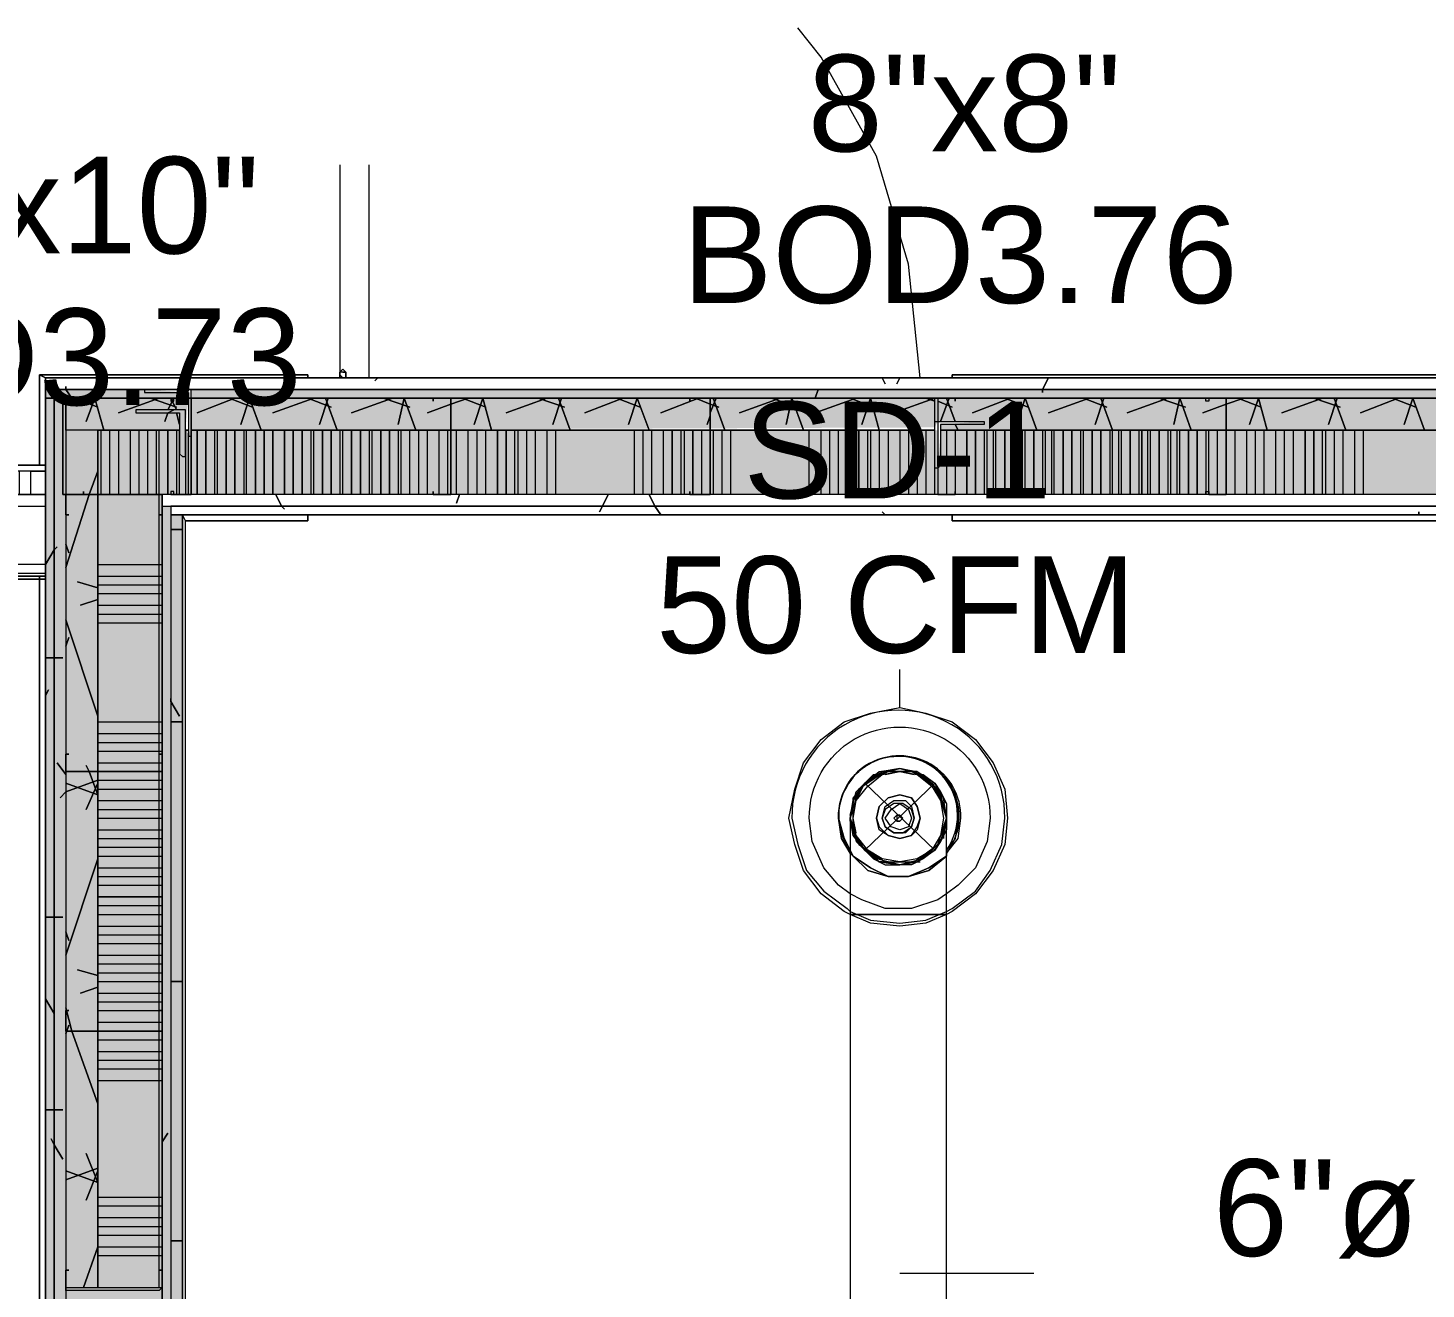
# Model space of a CAD drawing. Header units: metres. Extents: x -2 to 237, y -8 to 52.
# Drawn here: x 54.36 to 56.557, y 43.067 to 45.049 of the extents above; entities that cross this region are included whole.
import ezdxf

# ---------------------------------------------------------------- set-up
doc = ezdxf.new("R2010")
doc.units = ezdxf.units.M
doc.layers.add('HVAC - Ductos', color=5, linetype='Continuous', lineweight=0)
doc.layers.add('PDF_Text', color=7, linetype='Continuous', lineweight=0)
doc.layers.add('PDF_Geometry', color=7, linetype='Continuous', lineweight=0, true_color=0xaaaaaa)
doc.layers.add('PDF_Solid Fills', color=7, linetype='Continuous', lineweight=0, true_color=0xffffff)
doc.styles.add('PDF Helvetica', font='')
doc.styles.get('PDF Helvetica').set_extended_font_data('Helvetica')

msp = doc.modelspace()

# ---------------------------------------------------------------- hatches: boundary and pattern name
at = {"layer": 'PDF_Solid Fills', "lineweight": 0, "transparency": 33554559}
h = msp.add_hatch(color=256, dxfattribs=at)
h.paths.add_polyline_path([(54.3879, 42.616), (54.4016, 42.616), (54.4016, 44.4807), (54.3879, 44.4807)])
h.paths.add_polyline_path([(54.4016, 42.2861), (54.3879, 42.2861), (54.3879, 40.3481), (54.4016, 40.3481)])
h = msp.add_hatch(color=256, dxfattribs=at)
h.paths.add_polyline_path([(54.3879, 42.616), (54.4016, 42.616), (54.4016, 44.4807), (54.3879, 44.4807)])
h.paths.add_polyline_path([(54.4016, 42.2861), (54.3879, 42.2861), (54.3879, 40.3481), (54.4016, 40.3481)])
h = msp.add_hatch(color=256, dxfattribs=at)
h.paths.add_polyline_path([(54.6124, 44.4761), (54.5482, 44.4807), (54.4016, 44.4807), (54.4016, 44.467), (54.6124, 44.467)])
h.paths.add_polyline_path([(54.617, 44.4807), (54.617, 44.467), (57.4759, 44.467), (57.4759, 44.4807)])
h = msp.add_hatch(color=256, dxfattribs=at)
h.paths.add_polyline_path([(54.6124, 44.4761), (54.5482, 44.4807), (54.4016, 44.4807), (54.4016, 44.467), (54.6124, 44.467)])
h.paths.add_polyline_path([(54.617, 44.4807), (54.617, 44.467), (57.4759, 44.467), (57.4759, 44.4807)])
h = msp.add_hatch(color=256, dxfattribs=at)
h.paths.add_polyline_path([(54.4016, 42.616), (54.42, 42.616), (54.42, 44.467), (54.4016, 44.467)])
h.paths.add_polyline_path([(54.42, 42.2861), (54.4016, 42.2861), (54.4016, 40.3618), (54.4017, 40.3618), (54.4154, 40.3664), (54.42, 42.2806)])
h = msp.add_hatch(color=256, dxfattribs=at)
h.paths.add_polyline_path([(54.4016, 42.616), (54.42, 42.616), (54.42, 44.467), (54.4016, 44.467)])
h.paths.add_polyline_path([(54.42, 42.2861), (54.4016, 42.2861), (54.4016, 40.3618), (54.42, 40.3618)])
h = msp.add_hatch(color=256, dxfattribs=at)
h.paths.add_polyline_path([(54.6078, 44.4166), (54.6124, 44.467), (54.42, 44.467), (54.42, 44.4166), (54.5986, 44.4166), (54.5986, 44.4441), (54.5345, 44.4486), (54.6078, 44.4486)])
h.paths.add_polyline_path([(57.4621, 44.4166), (57.4621, 44.467), (54.617, 44.467), (54.617, 44.4166), (55.7853, 44.4212), (55.7899, 44.4303), (55.8586, 44.4303), (55.7945, 44.4257), (55.7945, 44.4166)])
h = msp.add_hatch(color=256, dxfattribs=at)
h.paths.add_polyline_path([(54.6078, 44.4166), (54.6124, 44.467), (54.42, 44.467), (54.42, 44.4166), (54.5986, 44.4166), (54.5986, 44.4441), (54.5345, 44.4486), (54.6078, 44.4486)])
h.paths.add_polyline_path([(57.4621, 44.4166), (57.4621, 44.467), (54.617, 44.467), (54.617, 44.4166), (55.7853, 44.4212), (55.7899, 44.4303), (55.8586, 44.4303), (55.7945, 44.4257), (55.7945, 44.4166)])
for points in [[(54.5986, 44.4441), (54.5986, 44.3799), (54.6078, 44.3799), (54.6078, 44.4486), (54.5345, 44.4486)], [(54.6078, 44.4166), (54.6078, 44.3799), (54.5986, 44.3799), (54.5986, 44.4166), (54.4703, 44.4166), (54.4703, 44.3158), (57.4117, 44.3158), (57.4117, 44.4166), (55.7945, 44.4166), (55.7899, 44.3616), (55.7899, 44.4166), (54.617, 44.4166), (54.6124, 44.412), (54.6124, 44.4166)], [(54.6078, 44.4166), (54.6078, 44.3799), (54.5986, 44.3799), (54.5986, 44.4166), (54.4703, 44.4166), (54.4703, 44.3158), (57.4117, 44.3158), (57.4117, 44.4166), (55.7945, 44.4166), (55.7899, 44.3616), (55.7899, 44.4166), (54.617, 44.4166), (54.6124, 44.412), (54.6124, 44.4166)]]:
    msp.add_hatch(color=256, dxfattribs=at).paths.add_polyline_path(points)
h = msp.add_hatch(color=256, dxfattribs=at)
h.paths.add_polyline_path([(54.4703, 42.616), (54.4703, 44.4166), (54.42, 44.4166), (54.42, 42.616)])
h.paths.add_polyline_path([(54.4703, 40.4122), (54.4703, 42.2861), (54.42, 42.2861), (54.42, 40.4122)])
h = msp.add_hatch(color=256, dxfattribs=at)
h.paths.add_polyline_path([(54.4703, 42.616), (54.4703, 44.4166), (54.42, 44.4166), (54.42, 42.616)])
h.paths.add_polyline_path([(54.4703, 40.4122), (54.4703, 42.2861), (54.42, 42.2861), (54.42, 40.4122)])
h = msp.add_hatch(color=256, dxfattribs=at)
h.paths.add_polyline_path([(54.4703, 42.616), (54.5711, 42.616), (54.5711, 44.3158), (54.4703, 44.3158)])
h.paths.add_polyline_path([(54.5711, 42.2861), (54.4703, 42.2861), (54.4703, 40.5176), (54.5711, 40.5176)])
h = msp.add_hatch(color=256, dxfattribs=at)
h.paths.add_polyline_path([(54.4703, 42.616), (54.5711, 42.616), (54.5711, 44.3158), (54.4703, 44.3158)])
h.paths.add_polyline_path([(54.5711, 42.2861), (54.4703, 42.2861), (54.4703, 40.5176), (54.5711, 40.5176)])
h = msp.add_hatch(color=256, dxfattribs=at)
h.paths.add_polyline_path([(54.5849, 42.616), (54.5849, 44.2974), (54.5712, 44.2974), (54.5712, 42.616)])
h.paths.add_polyline_path([(54.5849, 40.5451), (54.5712, 40.5451), (54.5712, 40.5314), (54.5849, 40.5314)])
h.paths.add_polyline_path([(54.5849, 42.2861), (54.5712, 42.2861), (54.5712, 40.5497), (54.5849, 40.5497)])
h = msp.add_hatch(color=256, dxfattribs=at)
h.paths.add_polyline_path([(54.5849, 42.616), (54.5849, 44.2974), (54.5712, 44.2974), (54.5712, 42.616)])
h.paths.add_polyline_path([(54.5849, 42.2861), (54.5712, 42.2861), (54.5712, 40.5314), (54.5849, 40.5314)])
h = msp.add_hatch(color=256, dxfattribs=at)
h.paths.add_polyline_path([(54.5849, 42.616), (54.6032, 42.616), (54.6032, 44.2837), (54.5849, 44.2837)])
h.paths.add_polyline_path([(54.6032, 42.2861), (54.5849, 42.2861), (54.5849, 40.5497), (54.6032, 40.5497)])
h = msp.add_hatch(color=256, dxfattribs=at)
h.paths.add_polyline_path([(54.5849, 42.616), (54.6032, 42.616), (54.6032, 44.2837), (54.5849, 44.2837)])
h.paths.add_polyline_path([(54.6032, 42.2861), (54.5849, 42.2861), (54.5849, 40.5451), (54.6032, 40.5451)])

# ---------------------------------------------------------------- linework, layer by layer
at = {"layer": 'HVAC - Ductos', "lineweight": 0}
for points in [[(55.7303, 43.9813), (55.7303, 44.0409)], [(55.8036, 42.8634), (55.8036, 43.656), (55.7945, 43.656), (55.7853, 43.656), (55.7669, 43.656), (55.7486, 43.656), (55.7303, 43.656), (55.712, 43.656), (55.6936, 43.656), (55.6753, 43.656), (55.6616, 43.656), (55.657, 43.656), (55.6524, 43.656), (55.6432, 43.6606), (55.6066, 43.6881), (55.5791, 43.7248), (55.5653, 43.766), (55.5562, 43.8072), (55.5653, 43.853), (55.5791, 43.8943), (55.6066, 43.9309), (55.6432, 43.9584), (55.6844, 43.9721), (55.7303, 43.9813), (55.7715, 43.9721), (55.8128, 43.9584), (55.8494, 43.9309), (55.8769, 43.8943), (55.8953, 43.853), (55.8998, 43.8072), (55.8953, 43.766), (55.8769, 43.7248), (55.8494, 43.6881), (55.8128, 43.6606), (55.8036, 43.656), (55.8036, 43.7018), (55.8036, 43.7385), (55.8036, 43.7706), (55.8036, 43.798), (55.8036, 43.8072)], [(55.6524, 43.8072), (55.657, 43.8347), (55.6616, 43.8393), (55.6753, 43.8622), (55.657, 43.8393), (55.6524, 43.8072), (55.657, 43.7797), (55.6753, 43.7568), (55.657, 43.7797), (55.6524, 43.8072), (55.657, 43.8301), (55.6616, 43.8484), (55.6753, 43.8622), (55.6936, 43.876), (55.712, 43.8805), (55.7303, 43.8851), (55.7486, 43.8805), (55.7669, 43.876), (55.7853, 43.8622), (55.7945, 43.8484), (55.8036, 43.8301), (55.8036, 43.8072), (55.8036, 43.8026), (55.8036, 43.7889), (55.7945, 43.7706), (55.7853, 43.7568), (55.7669, 43.7431), (55.7486, 43.7339), (55.7303, 43.7339), (55.7532, 43.7385), (55.7578, 43.7385), (55.7624, 43.7385)], [(55.6524, 43.8118), (55.657, 43.8301), (55.657, 43.8347), (55.657, 43.8393), (55.6616, 43.8393), (55.6616, 43.8484), (55.6753, 43.8622), (55.689, 43.876), (55.6982, 43.876), (55.6982, 43.8805), (55.7028, 43.8805), (55.7074, 43.8805), (55.7303, 43.8851), (55.7486, 43.8805), (55.7578, 43.8805)], [(55.6616, 43.8393), (55.6753, 43.8622), (55.6982, 43.876)], [(55.7532, 43.8805), (55.7303, 43.8851), (55.7028, 43.8805), (55.6982, 43.876), (55.6753, 43.8622), (55.6982, 43.8805), (55.7303, 43.8851), (55.7578, 43.8805), (55.7853, 43.8622), (55.7991, 43.8393), (55.7991, 43.8347), (55.8036, 43.8072), (55.7991, 43.7843), (55.7991, 43.7797), (55.7991, 43.7752)], [(55.6982, 43.876), (55.6982, 43.8805), (55.7028, 43.8805)], [(55.7074, 43.876), (55.7303, 43.8805), (55.7532, 43.876)], [(55.7074, 43.8805), (55.7074, 43.8805)], [(55.7624, 43.876), (55.7578, 43.8805), (55.7532, 43.8805), (55.7578, 43.8805), (55.7624, 43.876), (55.7669, 43.876), (55.7853, 43.8622), (55.7945, 43.8484), (55.7991, 43.8393), (55.7991, 43.8347), (55.8036, 43.8301), (55.8036, 43.8072), (55.8036, 43.8026)], [(55.7578, 43.8805), (55.7624, 43.876), (55.7807, 43.8622), (55.7945, 43.8393)], [(55.7624, 43.876), (55.7807, 43.8622)], [(55.7991, 43.8347), (55.8036, 43.8072), (55.7991, 43.8393), (55.7853, 43.8622)], [(55.657, 43.8347), (55.657, 43.8393), (55.6616, 43.8393)], [(55.6616, 43.7843), (55.657, 43.8072), (55.6616, 43.8347)], [(55.7991, 43.8393), (55.7991, 43.8347)], [(55.6524, 43.8118), (55.6524, 43.8072), (55.6524, 43.8026), (55.657, 43.7889), (55.6616, 43.7706), (55.6753, 43.7568), (55.689, 43.7431), (55.7074, 43.7339), (55.7303, 43.7339), (55.7028, 43.7385), (55.6982, 43.7385), (55.6753, 43.7568), (55.6982, 43.7385)], [(55.6524, 43.8072), (55.6524, 43.8072)], [(55.6524, 43.8072), (55.6524, 43.8072)], [(55.6524, 43.8026), (55.6524, 43.8072), (55.6524, 43.8026), (55.6524, 43.7843), (55.6524, 43.7568), (55.6524, 43.7156), (55.6524, 43.6743), (55.6524, 43.656), (55.6524, 42.8634)], [(55.8036, 43.8072), (55.7991, 43.7797), (55.8036, 43.8072)], [(55.6616, 43.7752), (55.657, 43.7797), (55.657, 43.7843)], [(55.6982, 43.7431), (55.6753, 43.7568), (55.6616, 43.7797)], [(55.7945, 43.7797), (55.7807, 43.7568), (55.7624, 43.7431)], [(55.6982, 43.7385), (55.6982, 43.7385)], [(55.8036, 43.6881), (55.7899, 43.6789), (55.7486, 43.6651), (55.7074, 43.6651), (55.6707, 43.6789), (55.6524, 43.6881)], [(55.6524, 43.6606), (55.6844, 43.6469), (55.7303, 43.6423), (55.7715, 43.6469), (55.8036, 43.6606)], [(55.8036, 43.656), (55.7715, 43.6423), (55.7303, 43.6377), (55.6844, 43.6423), (55.6524, 43.656)], [(55.6524, 43.656), (55.657, 43.656), (55.6616, 43.656), (55.6753, 43.656), (55.6936, 43.656), (55.712, 43.656), (55.7303, 43.656), (55.7486, 43.656), (55.7669, 43.656), (55.7853, 43.656), (55.7945, 43.656), (55.8036, 43.656)], [(55.7303, 43.0925), (55.9411, 43.0925)]]:
    msp.add_lwpolyline(points, dxfattribs=at)
for points in [[(55.8036, 43.6606), (55.8128, 43.6651), (55.8494, 43.6927), (55.8723, 43.7248), (55.8907, 43.766), (55.8953, 43.8072, 1.013813), (55.5608, 43.8072), (55.5699, 43.766), (55.5837, 43.7248), (55.6112, 43.6927), (55.6478, 43.6651), (55.6524, 43.6606)], [(55.6524, 43.6881), (55.6341, 43.7018), (55.6112, 43.7293), (55.5928, 43.7706), (55.5882, 43.8072, -1.008101), (55.8723, 43.8072), (55.8677, 43.7706), (55.8494, 43.7293), (55.8219, 43.7018), (55.8036, 43.6881)]]:
    msp.add_lwpolyline(points, format="xyb", dxfattribs=at)
msp.add_lwpolyline([(55.8036, 43.7522), (55.8219, 43.7752), (55.8265, 43.8072, 1.017921), (55.6341, 43.8072), (55.6432, 43.7752), (55.6524, 43.7568, -1.403676), (55.8219, 43.8072), (55.8173, 43.7752), (55.8036, 43.7568, 1.403676), (55.6341, 43.8072, -1.419578)], format="xyb", close=True, dxfattribs=at)
for points in [[(55.7945, 43.7797), (55.7807, 43.7568), (55.7578, 43.7431), (55.7303, 43.7385), (55.7028, 43.7431), (55.6799, 43.7568), (55.6616, 43.7797), (55.657, 43.8072), (55.6616, 43.8347), (55.6799, 43.8576), (55.7028, 43.876), (55.7303, 43.8805), (55.7578, 43.876), (55.7807, 43.8576), (55.7945, 43.8347), (55.7991, 43.8072)], [(55.7991, 43.7889), (55.7945, 43.7706), (55.7807, 43.7568), (55.7669, 43.7431), (55.7486, 43.7385), (55.7303, 43.7339), (55.712, 43.7385), (55.6936, 43.7431), (55.6753, 43.7568), (55.6662, 43.7706), (55.657, 43.7889), (55.657, 43.8072), (55.657, 43.8256), (55.6662, 43.8438), (55.6753, 43.8622), (55.6936, 43.8714), (55.712, 43.8805), (55.7303, 43.8805), (55.7486, 43.8805), (55.7669, 43.8714), (55.7807, 43.8622), (55.7945, 43.8438), (55.7991, 43.8256), (55.8036, 43.8072)], [(55.6982, 43.8256), (55.6936, 43.8072), (55.6982, 43.8256), (55.712, 43.8393), (55.7303, 43.8438), (55.7486, 43.8393), (55.7578, 43.8256), (55.7624, 43.8072), (55.7578, 43.8256), (55.7486, 43.8393), (55.7303, 43.8438), (55.712, 43.8393)], [(55.7074, 43.821), (55.7028, 43.8072), (55.7074, 43.8256), (55.7211, 43.8347), (55.7394, 43.8347), (55.7486, 43.8256), (55.7532, 43.8072), (55.7486, 43.821), (55.7349, 43.8301), (55.7211, 43.8301)], [(55.744, 43.7934), (55.7303, 43.7889), (55.7166, 43.7934), (55.7074, 43.8072), (55.7166, 43.821), (55.7303, 43.8301), (55.744, 43.821), (55.7486, 43.8072)], [(55.6341, 43.8072), (55.6386, 43.7752), (55.6524, 43.7522), (55.6386, 43.7752)], [(55.7578, 43.7934), (55.7624, 43.8072), (55.7578, 43.7889), (55.7486, 43.7797), (55.7303, 43.7752), (55.712, 43.7797), (55.6982, 43.7889), (55.6936, 43.8072), (55.6982, 43.7934), (55.712, 43.7797), (55.7303, 43.7752), (55.7486, 43.7797)], [(55.7486, 43.7934), (55.7532, 43.8072), (55.7486, 43.7934), (55.7394, 43.7843), (55.7211, 43.7843), (55.7074, 43.7934), (55.7028, 43.8072), (55.7074, 43.7934), (55.7211, 43.7843), (55.7349, 43.7843)], [(55.7303, 43.8026), (55.7349, 43.8072), (55.7303, 43.8026), (55.7257, 43.8026), (55.7211, 43.8072), (55.7257, 43.8118), (55.7303, 43.8118), (55.7349, 43.8072), (55.7303, 43.8118), (55.7257, 43.8118), (55.7257, 43.8072), (55.7257, 43.8026)], [(55.7303, 43.7339), (55.7578, 43.7385), (55.7853, 43.7568), (55.7991, 43.7797), (55.7853, 43.7568), (55.7578, 43.7385), (55.7303, 43.7339), (55.6982, 43.7385)], [(55.657, 43.7476), (55.6844, 43.7293), (55.712, 43.7156), (55.744, 43.7156), (55.7761, 43.7293), (55.8036, 43.7476), (55.7761, 43.7248), (55.744, 43.7156), (55.712, 43.7156), (55.6799, 43.7248), (55.657, 43.7476), (55.6524, 43.7522), (55.657, 43.7476), (55.6524, 43.7568)], [(55.8036, 43.7568), (55.8036, 43.7476), (55.7761, 43.7293), (55.744, 43.7156), (55.712, 43.7156), (55.6844, 43.7293), (55.657, 43.7476), (55.6799, 43.7248), (55.712, 43.7156), (55.744, 43.7156), (55.7761, 43.7248), (55.8036, 43.7476), (55.8036, 43.7522), (55.8036, 43.7476)]]:
    msp.add_lwpolyline(points, close=True, dxfattribs=at)
at = {"layer": 'PDF_Geometry', "lineweight": 0}
for points in [[(54.8597, 44.499), (54.8597, 44.5036), (54.8597, 44.5082), (54.8552, 44.5128), (54.8506, 44.5082), (54.8506, 44.5036), (54.8506, 44.499), (54.8506, 44.5036), (54.8506, 44.5082), (54.8552, 44.5128), (54.8597, 44.5082), (54.8597, 44.5036), (54.8597, 44.499), (54.8597, 44.5036), (54.8597, 44.5082), (54.8552, 44.5128), (54.8506, 44.5082), (54.8506, 44.5036), (54.8506, 44.499), (54.8506, 44.5036), (54.8506, 44.5082), (54.8552, 44.5128), (54.8597, 44.5082), (54.8597, 44.5036), (54.8597, 44.499), (54.8597, 44.5036), (54.8597, 44.5082), (54.8552, 44.5128), (54.8506, 44.5082), (54.8506, 44.5036), (54.8506, 44.499), (54.8506, 44.5036), (54.8506, 44.5082), (54.8552, 44.5128), (54.8597, 44.5082), (54.8597, 44.5036), (54.8597, 44.499), (54.8597, 44.5036), (54.8597, 44.5082), (54.8552, 44.5128), (54.8506, 44.5082), (54.8506, 44.5036), (54.8506, 44.499), (54.8506, 44.5036), (54.8506, 44.5082), (54.8552, 44.5128), (54.8597, 44.5082), (54.8597, 44.5036), (54.8597, 44.499), (55.7624, 44.499), (55.744, 44.6777), (55.6936, 44.8472), (55.6066, 45.003), (55.5699, 45.0488)], [(54.8506, 44.8335), (54.8506, 44.499), (54.8964, 44.499), (54.8964, 44.8335)], [(54.8552, 44.499), (54.8597, 44.499), (54.8597, 44.5036), (54.8597, 44.5082), (54.8552, 44.5128), (54.8506, 44.5082), (54.8506, 44.5036), (54.8506, 44.499)], [(54.8552, 44.499), (54.8597, 44.499), (54.8597, 44.5036), (54.8597, 44.5082), (54.8552, 44.5128), (54.8506, 44.5082), (54.8506, 44.5036), (54.8506, 44.499)], [(54.8552, 44.499), (54.8597, 44.499), (54.8597, 44.5036), (54.8597, 44.5082), (54.8552, 44.5128), (54.8506, 44.5082), (54.8506, 44.5036), (54.8506, 44.499)], [(54.8552, 44.499), (54.8597, 44.499), (54.8597, 44.5036), (54.8597, 44.5082), (54.8552, 44.5128), (54.8506, 44.5082), (54.8506, 44.5036), (54.8506, 44.499)], [(54.8552, 44.499), (54.8597, 44.499), (54.8597, 44.5036), (54.8597, 44.5082), (54.8552, 44.5128), (54.8506, 44.5082), (54.8506, 44.5036), (54.8506, 44.499)], [(54.8552, 44.499), (54.8597, 44.499), (54.8597, 44.5036), (54.8597, 44.5082), (54.8552, 44.5128), (54.8506, 44.5082), (54.8506, 44.5036), (54.8506, 44.499)], [(57.4942, 44.3158), (57.5125, 44.3158), (57.5125, 44.3524), (57.4942, 44.3524), (58.6075, 44.3524), (58.6259, 44.3524), (58.6259, 44.3158), (58.6075, 44.3158), (58.6075, 44.3524), (58.6075, 44.3616), (57.4942, 44.3616), (57.4942, 44.499), (54.3879, 44.499), (54.8003, 44.499), (54.8003, 44.5036), (54.3787, 44.5036), (54.3787, 44.3616), (54.3787, 44.5036), (54.3879, 44.499), (54.3879, 44.4807)], [(55.8128, 44.499), (57.4942, 44.499), (57.4988, 44.5036), (55.8128, 44.5036), (55.8128, 44.499), (54.8003, 44.499), (54.3879, 44.499), (54.3787, 44.5036), (54.8003, 44.5036), (54.8003, 44.499)], [(54.3879, 44.499), (54.3879, 44.499)], [(54.3879, 44.2837), (54.3879, 44.4807), (54.3879, 44.499), (54.3879, 44.4807), (54.3879, 44.2837), (54.3879, 42.616)], [(54.3879, 44.499), (54.3879, 42.616), (54.3879, 44.499)], [(57.4942, 44.499), (54.3879, 44.499), (57.4942, 44.499)], [(54.8506, 44.5036), (54.8506, 44.5036)], [(54.8506, 44.5036), (54.8506, 44.5036)], [(54.8506, 44.5036), (54.8506, 44.5036)], [(54.8506, 44.5036), (54.8506, 44.5036)], [(54.8506, 44.5036), (54.8506, 44.5036)], [(54.8506, 44.5036), (54.8506, 44.5036)], [(54.8506, 44.5036), (54.8506, 44.5036)], [(54.8506, 44.5036), (54.8506, 44.5036)], [(54.8506, 44.5036), (54.8506, 44.5036)], [(54.8506, 44.5036), (54.8506, 44.5036)], [(54.8506, 44.5036), (54.8506, 44.5036)], [(54.8506, 44.5036), (54.8506, 44.5036)], [(54.8506, 44.5036), (54.8506, 44.5036)], [(54.8506, 44.5036), (54.8506, 44.5036)], [(54.8506, 44.5036), (54.8506, 44.5036)], [(54.8506, 44.5036), (54.8506, 44.5036)], [(54.8506, 44.5036), (54.8506, 44.5036)], [(54.8506, 44.5036), (54.8506, 44.5036)], [(54.8506, 44.5036), (54.8506, 44.5036)], [(54.8552, 44.5082), (54.8552, 44.5082)], [(54.8552, 44.5082), (54.8552, 44.5082)], [(54.8552, 44.5082), (54.8552, 44.5082)], [(54.8552, 44.5082), (54.8552, 44.5082)], [(54.8552, 44.499), (54.8597, 44.499), (54.8597, 44.5036), (54.8597, 44.5082), (54.8552, 44.5082)], [(54.8552, 44.5082), (54.8597, 44.5082), (54.8597, 44.5036), (54.8597, 44.499), (54.8552, 44.499)], [(54.8552, 44.5082), (54.8552, 44.5082)], [(54.8552, 44.5082), (54.8552, 44.5082)], [(54.8552, 44.5082), (54.8552, 44.5082)], [(54.8552, 44.5082), (54.8552, 44.5082)], [(54.8552, 44.5082), (54.8597, 44.5082), (54.8597, 44.5036), (54.8597, 44.499), (54.8552, 44.499)], [(54.8552, 44.5082), (54.8552, 44.5082)], [(54.8552, 44.5082), (54.8597, 44.5082), (54.8597, 44.5036), (54.8597, 44.499), (54.8552, 44.499)], [(54.8552, 44.5082), (54.8552, 44.5082)], [(54.8552, 44.5082), (54.8597, 44.5082), (54.8597, 44.5036), (54.8597, 44.499), (54.8552, 44.499)], [(54.8552, 44.5082), (54.8552, 44.5082)], [(54.8552, 44.5082), (54.8597, 44.5082), (54.8597, 44.5036), (54.8597, 44.499), (54.8552, 44.499)], [(54.8552, 44.5082), (54.8552, 44.5082)], [(54.8552, 44.499), (54.8597, 44.499), (54.8597, 44.5036), (54.8597, 44.5082), (54.8552, 44.5082)], [(54.8552, 44.5082), (54.8597, 44.5082), (54.8597, 44.5036), (54.8597, 44.499), (54.8552, 44.499)], [(54.8552, 44.5082), (54.8552, 44.5082)], [(54.8552, 44.5082), (54.8597, 44.5082), (54.8597, 44.5036), (54.8597, 44.499), (54.8552, 44.499)], [(54.8552, 44.5082), (54.8552, 44.5082)], [(54.8552, 44.5082), (54.8597, 44.5082), (54.8597, 44.5036), (54.8597, 44.499), (54.8552, 44.499)], [(54.8552, 44.5082), (54.8552, 44.5082)], [(54.8552, 44.5082), (54.8597, 44.5082), (54.8597, 44.5036), (54.8597, 44.499), (54.8552, 44.499)], [(54.8552, 44.5082), (54.8552, 44.5082)], [(54.8552, 44.499), (54.8552, 44.499)], [(54.8552, 44.499), (54.8552, 44.499)], [(54.8552, 44.499), (54.8552, 44.499)], [(54.8552, 44.499), (54.8552, 44.499)], [(54.8552, 44.499), (54.8552, 44.499)], [(54.8552, 44.499), (54.8552, 44.499)], [(54.8552, 44.499), (54.8552, 44.499)], [(54.8552, 44.499), (54.8552, 44.499)], [(57.4942, 44.2837), (57.4942, 44.4807), (57.4942, 44.499), (55.8128, 44.499), (55.8128, 44.5036), (57.4988, 44.5036), (57.4988, 44.3616), (57.4988, 44.5036), (57.4942, 44.499), (57.4942, 44.3616)], [(54.3879, 44.4807), (54.3879, 44.4807)], [(54.42, 40.5497), (54.42, 42.2861), (54.42, 42.616), (54.4016, 42.616), (54.4016, 44.467), (54.42, 44.467), (54.42, 42.616), (54.4016, 42.616), (54.4016, 42.2861), (54.3879, 42.2861), (54.3879, 42.616), (54.3879, 42.2861), (54.3879, 40.3343), (54.3879, 42.2861), (54.3879, 42.616), (54.6032, 42.616), (54.6032, 44.2837), (54.6032, 40.5497)], [(54.617, 44.467), (57.4759, 44.467), (57.4759, 44.4807), (54.4016, 44.4807), (54.4016, 44.467), (54.6124, 44.467)], [(55.7945, 44.4166), (56.2434, 44.4166), (56.6512, 44.4166), (57.0544, 44.4166), (57.4117, 44.4166), (57.4117, 44.3158), (54.4703, 44.3158), (54.4703, 44.4166), (54.5986, 44.4166), (54.42, 44.4166), (54.42, 44.467), (54.6124, 44.467), (54.42, 44.467), (54.42, 44.4166), (54.42, 44.2837), (54.42, 42.616), (54.42, 42.2861), (54.4703, 42.2861), (54.5712, 42.2861), (54.5712, 40.5176)], [(57.4621, 44.467), (54.617, 44.467), (57.4621, 44.467)], [(54.5803, 44.4441), (54.5894, 44.4486)], [(54.9972, 44.4624), (54.9972, 44.4624)], [(55.4004, 44.4624), (55.4004, 44.4624)], [(55.8173, 44.4624), (55.8173, 44.4624)], [(54.5712, 42.616), (54.5712, 44.3158), (54.4703, 44.3158), (54.4703, 43.8805), (54.4703, 43.4727), (54.4703, 43.0696), (54.4703, 43.4727), (54.4703, 43.8805), (54.4703, 44.3158), (54.4703, 44.4166), (54.42, 44.4166), (54.42, 42.616)], [(54.5986, 44.3158), (54.5986, 44.4166), (54.4703, 44.4166), (54.4703, 44.3158), (54.4703, 44.2837), (54.4703, 43.8805), (54.4703, 43.4727), (54.4703, 43.0696)], [(54.4749, 44.4166), (54.4749, 44.3158)], [(54.4887, 44.4166), (54.4887, 44.3158)], [(54.5024, 44.4166), (54.5024, 44.3158)], [(54.5208, 44.4166), (54.5208, 44.3158)], [(54.5345, 44.4166), (54.5345, 44.3158)], [(54.5482, 44.4166), (54.5482, 44.3158)], [(54.562, 44.4166), (54.562, 44.3158)], [(54.5666, 43.0696), (54.5666, 43.4727), (54.5666, 43.8805), (54.5666, 44.3158), (54.5666, 44.4166)], [(54.594, 44.4166), (54.594, 44.3158)], [(54.6124, 44.4166), (54.6078, 44.4166), (54.6124, 44.4166), (54.6078, 44.4166), (54.6078, 44.3158)], [(54.6124, 44.3158), (54.6124, 44.412)], [(55.7853, 44.4166), (55.4325, 44.4166), (55.0247, 44.4166), (54.617, 44.4166)], [(54.6536, 44.4166), (54.6536, 44.3158)], [(54.6582, 44.3158), (54.6582, 44.4166)], [(54.6719, 44.3158), (54.6719, 44.4166)], [(54.6995, 44.4166), (54.6995, 44.3158)], [(54.704, 44.3158), (54.704, 44.4166)], [(54.8048, 44.4166), (54.8048, 44.3158)], [(54.8094, 44.3158), (54.8094, 44.4166)], [(54.8369, 44.3158), (54.8369, 44.4166)], [(54.8506, 44.4166), (54.8506, 44.3158)], [(54.8552, 44.3158), (54.8552, 44.4166)], [(54.8964, 44.4166), (54.8964, 44.3158)], [(54.901, 44.3158), (54.901, 44.4166)], [(54.9423, 44.4166), (54.9423, 44.3158)], [(54.9468, 44.3158), (54.9468, 44.4166)], [(54.9606, 44.3158), (54.9606, 44.4166)], [(54.9744, 44.3158), (54.9744, 44.4166)], [(54.9881, 44.3158), (54.9881, 44.4166)], [(55.0064, 44.3158), (55.0064, 44.4166)], [(55.0201, 44.3158), (55.0201, 44.4166)], [(55.0339, 44.3158), (55.0339, 44.4166)], [(55.0522, 44.3158), (55.0522, 44.4166)], [(55.066, 44.3158), (55.066, 44.4166)], [(55.0797, 44.3158), (55.0797, 44.4166)], [(55.1255, 44.3158), (55.1255, 44.4166)], [(55.1301, 44.4166), (55.1301, 44.3158)], [(55.1438, 44.4166), (55.1438, 44.3158)], [(55.1576, 44.4166), (55.1576, 44.3158)], [(55.1759, 44.4166), (55.1759, 44.3158)], [(55.1896, 44.4166), (55.1896, 44.3158)], [(55.3133, 44.3158), (55.3133, 44.4166)], [(55.3271, 44.3158), (55.3271, 44.4166)], [(55.3409, 44.3158), (55.3409, 44.4166)], [(55.3592, 44.3158), (55.3592, 44.4166)], [(55.3867, 44.3158), (55.3867, 44.4166)], [(55.3913, 44.4166), (55.3913, 44.3158)], [(55.4187, 44.4166), (55.4187, 44.3158)], [(55.4371, 44.4166), (55.4371, 44.3158)], [(55.4508, 44.4166), (55.4508, 44.3158)], [(55.4645, 44.4166), (55.4645, 44.3158)], [(55.5882, 44.3158), (55.5882, 44.4166)], [(55.6066, 44.3158), (55.6066, 44.4166)], [(55.6204, 44.3158), (55.6204, 44.4166)], [(55.6341, 44.3158), (55.6341, 44.4166)], [(55.6478, 44.3158), (55.6478, 44.4166)], [(55.6524, 44.4166), (55.6524, 44.3158)], [(55.6799, 44.3158), (55.6799, 44.4166)], [(55.6844, 44.4166), (55.6844, 44.3158)], [(55.6982, 44.4166), (55.6982, 44.3158)], [(55.712, 44.4166), (55.712, 44.3158)], [(55.7303, 44.4166), (55.7303, 44.3158)], [(55.744, 44.4166), (55.744, 44.3158)], [(55.7578, 44.4166), (55.7578, 44.3158)], [(55.7715, 44.4166), (55.7715, 44.3158)], [(56.6512, 44.4166), (56.2434, 44.4166), (55.7945, 44.4166), (56.2434, 44.4166), (56.6512, 44.4166)], [(55.8036, 44.4166), (55.8036, 44.3158)], [(55.8173, 44.4166), (55.8173, 44.3158)], [(55.8631, 44.4166), (55.8631, 44.3158)], [(55.8677, 44.3158), (55.8677, 44.4166)], [(55.8769, 44.4166), (55.8769, 44.3158)], [(55.8815, 44.3158), (55.8815, 44.4166)], [(55.9089, 44.4166), (55.9089, 44.3158)], [(55.9135, 44.3158), (55.9135, 44.4166)], [(55.9227, 44.4166), (55.9227, 44.3158)], [(55.9273, 44.3158), (55.9273, 44.4166)], [(55.9411, 44.3158), (55.9411, 44.4166)], [(55.9548, 44.4166), (55.9548, 44.3158)], [(55.9593, 44.3158), (55.9593, 44.4166)], [(55.9685, 44.4166), (55.9685, 44.3158)], [(55.9731, 44.3158), (55.9731, 44.4166)], [(56.0143, 44.4166), (56.0143, 44.3158)], [(56.0189, 44.3158), (56.0189, 44.4166)], [(56.0602, 44.4166), (56.0602, 44.3158)], [(56.0648, 44.3158), (56.0648, 44.4166)], [(56.074, 44.4166), (56.074, 44.3158)], [(56.0785, 44.3158), (56.0785, 44.4166)], [(56.106, 44.4166), (56.106, 44.3158)], [(56.1197, 44.4166), (56.1197, 44.3158)], [(56.1243, 44.3158), (56.1243, 44.4166)], [(56.1518, 44.4166), (56.1518, 44.3158)], [(56.1564, 44.3158), (56.1564, 44.4166)], [(56.1656, 44.4166), (56.1656, 44.3158)], [(56.1702, 44.3158), (56.1702, 44.4166)], [(56.2114, 44.4166), (56.2114, 44.3158)], [(56.216, 44.3158), (56.216, 44.4166)], [(56.2297, 44.3158), (56.2297, 44.4166)], [(56.2572, 44.3158), (56.2572, 44.4166)], [(56.2755, 44.3158), (56.2755, 44.4166)], [(56.2892, 44.3158), (56.2892, 44.4166)], [(56.303, 44.3158), (56.303, 44.4166)], [(56.3213, 44.3158), (56.3213, 44.4166)], [(56.3351, 44.3158), (56.3351, 44.4166)], [(56.3489, 44.3158), (56.3489, 44.4166)], [(56.3946, 44.3158), (56.3946, 44.4166)], [(56.3992, 44.4166), (56.3992, 44.3158)], [(56.4129, 44.4166), (56.4129, 44.3158)], [(56.4267, 44.4166), (56.4267, 44.3158)], [(56.445, 44.4166), (56.445, 44.3158)], [(56.4587, 44.4166), (56.4587, 44.3158)], [(54.3879, 44.3616), (54.3879, 44.3524), (53.2058, 44.3524), (53.2058, 44.3616), (54.3879, 44.3616), (53.2058, 44.3616), (53.2058, 44.3524)], [(55.7899, 44.357), (55.7899, 44.3158)], [(54.3649, 44.3524), (54.3467, 44.3524), (54.3467, 44.3158), (53.2425, 44.3158), (53.2425, 44.3524), (53.2241, 44.3524), (53.2241, 44.3158), (53.2058, 44.3158), (53.2058, 44.2974), (54.3879, 44.2974), (54.3879, 44.2058), (53.2058, 44.2058), (53.2058, 44.1921), (54.3879, 44.1921)], [(53.2058, 44.2974), (54.3879, 44.2974), (54.3879, 44.3158), (53.2058, 44.3158)], [(53.2058, 44.3158), (54.3879, 44.3158), (54.3879, 44.1875), (53.2058, 44.1875), (54.3879, 44.1875), (53.2058, 44.1875)], [(54.3879, 44.3158), (53.2058, 44.3158), (54.3879, 44.3158)], [(54.42, 44.3158), (54.42, 44.3158)], [(54.42, 44.3158), (54.42, 44.3158)], [(54.9972, 44.3204), (54.9972, 44.3204)], [(55.0247, 44.3158), (55.0247, 44.3158)], [(55.0247, 44.3158), (55.0247, 44.3158)], [(55.4004, 44.3204), (55.4004, 44.3204)], [(55.4325, 44.3158), (55.4325, 44.3158)], [(55.4325, 44.3158), (55.4325, 44.3158)], [(55.7899, 44.3158), (55.7899, 44.3158)], [(55.8173, 44.3204), (55.8173, 44.3204)], [(56.2434, 44.3158), (56.2434, 44.3158)], [(56.2434, 44.3158), (56.2434, 44.3158)], [(54.6032, 42.2861), (54.5849, 42.2861), (54.5849, 42.616), (54.5712, 42.616), (54.5712, 44.2974), (54.5849, 44.2974), (54.5849, 42.616), (54.6032, 42.616)], [(54.4246, 44.2837), (54.4246, 44.2837)], [(54.5666, 44.2837), (54.5666, 44.2837)], [(57.2789, 40.5497), (57.2789, 44.2837), (54.6032, 44.2837), (54.8003, 44.2837), (54.8003, 44.2746), (54.6078, 44.2746), (54.6032, 44.2837), (54.8003, 44.2837)], [(54.6078, 40.5542), (54.6078, 44.2746), (54.6032, 44.2837), (54.6032, 40.5497)], [(54.6032, 44.2837), (54.6032, 42.616), (54.6032, 44.2837)], [(54.6032, 44.2837), (57.2789, 44.2837), (54.6032, 44.2837)], [(54.6078, 40.5542), (54.6078, 44.2746), (54.8003, 44.2746), (54.8003, 44.2837), (55.8128, 44.2837), (55.8128, 44.2746), (57.2697, 44.2746), (55.8128, 44.2746), (55.8128, 44.2837), (57.1094, 44.2837), (55.8128, 44.2837)], [(53.2058, 44.1921), (54.3879, 44.1921), (54.3879, 44.2058), (53.2058, 44.2058)], [(54.4703, 44.2058), (54.5712, 44.2058)], [(54.3879, 44.1875), (53.2058, 44.1875)], [(54.4703, 44.1875), (54.5712, 44.1875)], [(54.4703, 44.1737), (54.5712, 44.1737)], [(54.4703, 44.16), (54.5712, 44.16)], [(54.4703, 44.1417), (54.5712, 44.1417)], [(54.4703, 44.1279), (54.5712, 44.1279)], [(54.4703, 44.1142), (54.5712, 44.1142)], [(54.4703, 43.9584), (54.5712, 43.9584)], [(54.4703, 43.94), (54.5712, 43.94)], [(54.4703, 43.9263), (54.5712, 43.9263)], [(54.4246, 43.908), (54.4246, 43.908)], [(54.4703, 43.9126), (54.5712, 43.9126)], [(54.4703, 43.8943), (54.5712, 43.8943)], [(54.5666, 43.908), (54.5666, 43.908)], [(54.42, 43.8805), (54.42, 43.8805)], [(54.42, 43.8805), (54.42, 43.8805)], [(54.4703, 43.8805), (54.5712, 43.8805)], [(54.4703, 43.8668), (54.5712, 43.8668)], [(54.4703, 43.853), (54.5712, 43.853)], [(54.4703, 43.8347), (54.5712, 43.8347)], [(54.4703, 43.821), (54.5712, 43.821)], [(54.4703, 43.8072), (54.5712, 43.8072)], [(54.4703, 43.7889), (54.5712, 43.7889)], [(54.4703, 43.7752), (54.5712, 43.7752)], [(54.4703, 43.7614), (54.5712, 43.7614)], [(54.4703, 43.7476), (54.5712, 43.7476)], [(54.4703, 43.7293), (54.5712, 43.7293)], [(54.4703, 43.7156), (54.5712, 43.7156)], [(54.4703, 43.7018), (54.5712, 43.7018)], [(54.4703, 43.6697), (54.5712, 43.6697)], [(54.4703, 43.656), (54.5712, 43.656)], [(54.4703, 43.6377), (54.5712, 43.6377)], [(54.4703, 43.6239), (54.5712, 43.6239)], [(54.4703, 43.6102), (54.5712, 43.6102)], [(54.4703, 43.5919), (54.5712, 43.5919)], [(54.4703, 43.5781), (54.5712, 43.5781)], [(54.4703, 43.5644), (54.5712, 43.5644)], [(54.4703, 43.5507), (54.5712, 43.5507)], [(54.4703, 43.5323), (54.5712, 43.5323)], [(54.4246, 43.5048), (54.4246, 43.5048)], [(54.4703, 43.5186), (54.5712, 43.5186)], [(54.4703, 43.5048), (54.5712, 43.5048)], [(54.5666, 43.5048), (54.5666, 43.5048)], [(54.4703, 43.4865), (54.5712, 43.4865)], [(54.42, 43.4727), (54.42, 43.4727)], [(54.42, 43.4727), (54.42, 43.4727)], [(54.4703, 43.4727), (54.5712, 43.4727)], [(54.4703, 43.459), (54.5712, 43.459)], [(54.4703, 43.4407), (54.5712, 43.4407)], [(54.4703, 43.4269), (54.5712, 43.4269)], [(54.4703, 43.4132), (54.5712, 43.4132)], [(54.4703, 43.3948), (54.5712, 43.3948)], [(54.4703, 43.2116), (54.5712, 43.2116)], [(54.4703, 43.1978), (54.5712, 43.1978)], [(54.4703, 43.1795), (54.5712, 43.1795)], [(54.4703, 43.1658), (54.5712, 43.1658)], [(54.4703, 43.152), (54.5712, 43.152)], [(54.4703, 43.1337), (54.5712, 43.1337)], [(54.4703, 43.1199), (54.5712, 43.1199)], [(54.4246, 43.0971), (54.4246, 43.0971)], [(54.5666, 43.0971), (54.5666, 43.0971)], [(54.42, 43.0696), (54.42, 43.0696)]]:
    msp.add_lwpolyline(points, dxfattribs=at)
for points in [[(54.8552, 44.499), (54.8597, 44.499), (54.8597, 44.5036), (54.8597, 44.5082), (54.8552, 44.5082), (54.8597, 44.5082), (54.8597, 44.5036), (54.8597, 44.499), (54.8552, 44.499), (54.8597, 44.499), (54.8597, 44.5036), (54.8597, 44.5082), (54.8552, 44.5082), (54.8506, 44.5082), (54.8506, 44.5036), (54.8552, 44.499), (54.8597, 44.499), (54.8597, 44.5036), (54.8597, 44.5082), (54.8552, 44.5128), (54.8506, 44.5082), (54.8506, 44.5036), (54.8506, 44.499), (54.8506, 44.5036), (54.8506, 44.5082), (54.8552, 44.5128), (54.8597, 44.5082), (54.8597, 44.5036), (54.8597, 44.499)], [(54.3879, 40.5497), (54.3879, 40.3297), (57.2789, 40.3297), (57.4942, 40.3297), (57.4942, 44.2837), (57.4942, 44.499), (54.3879, 44.499), (54.3879, 44.2837), (54.3879, 42.616), (54.6032, 42.616), (54.6032, 44.2837), (57.2789, 44.2837), (57.2789, 40.5497), (54.6032, 40.5497), (54.6032, 42.2861), (54.3879, 42.2861)], [(57.4942, 44.4807), (57.4942, 44.499), (54.3879, 44.499), (54.3879, 44.4807)], [(54.8552, 44.499), (54.8597, 44.499), (54.8597, 44.5036), (54.8597, 44.5082), (54.8552, 44.5082), (54.8597, 44.5082), (54.8597, 44.5036), (54.8597, 44.499)], [(54.8552, 44.499), (54.8597, 44.499), (54.8597, 44.5036), (54.8597, 44.5082), (54.8552, 44.5082), (54.8597, 44.5082), (54.8597, 44.5036), (54.8597, 44.499)], [(54.8552, 44.5082), (54.8597, 44.5082), (54.8597, 44.5036), (54.8597, 44.499), (54.8552, 44.499), (54.8597, 44.499), (54.8597, 44.5036), (54.8597, 44.5082)], [(54.3879, 44.4807), (54.3879, 42.616), (54.4016, 42.616), (54.4016, 44.4807)], [(54.4016, 42.616), (54.4016, 42.2861), (54.4016, 40.5497), (54.4016, 40.3618), (54.4016, 40.3481), (57.2789, 40.3481), (57.4621, 40.3481), (57.4759, 40.3481), (57.4759, 44.2837), (57.4759, 44.467), (57.4759, 44.4807), (54.4016, 44.4807), (54.4016, 44.467), (54.4016, 44.2837)], [(54.4474, 44.467), (54.42, 44.467), (54.4154, 44.467), (54.4154, 44.4624), (54.4154, 44.3158), (54.42, 44.3158), (54.4474, 44.3158), (54.4474, 44.3204), (54.4474, 44.3158), (54.42, 44.3158), (54.4154, 44.3158), (54.4154, 44.4624), (54.42, 44.467), (54.4474, 44.467), (54.4474, 44.4624)], [(54.617, 44.4807), (54.5436, 44.4807), (54.5436, 44.4761), (54.5482, 44.4761), (54.6124, 44.4761), (54.6124, 44.412), (54.6124, 44.4074), (54.617, 44.4074)], [(54.5849, 44.3158), (54.617, 44.3158), (54.617, 44.4624), (54.617, 44.467), (54.5849, 44.467), (54.5849, 44.4624), (54.5894, 44.4624), (54.5894, 44.467), (54.617, 44.467), (54.617, 44.4624), (54.617, 44.3158), (54.5894, 44.3158), (54.5894, 44.3204), (54.5849, 44.3204)], [(54.9972, 44.4624), (54.9972, 44.467)], [(55.0247, 44.467), (55.0247, 44.4624), (55.0247, 44.3158), (54.9972, 44.3158), (54.9972, 44.3204), (54.9972, 44.3158), (55.0247, 44.3158), (55.0247, 44.4624), (55.0247, 44.467), (54.9972, 44.467)], [(55.4004, 44.4624), (55.4004, 44.467)], [(55.4325, 44.467), (55.4325, 44.4624), (55.4325, 44.3158), (55.4004, 44.3158), (55.4004, 44.3204), (55.4004, 44.3158), (55.4325, 44.3158), (55.4325, 44.4624), (55.4325, 44.467), (55.4004, 44.467)], [(55.7899, 44.3158), (55.7853, 44.3158), (55.7853, 44.4624), (55.7853, 44.467), (55.7899, 44.467), (55.8173, 44.467), (55.8173, 44.4624), (55.8173, 44.467), (55.7899, 44.467), (55.7899, 44.4624), (55.7899, 44.3158), (55.8173, 44.3158)], [(56.2434, 44.467), (56.2434, 44.4624), (56.2434, 44.3158), (56.2114, 44.3158), (56.2114, 44.3204), (56.216, 44.3204), (56.216, 44.3158), (56.2434, 44.3158), (56.2434, 44.4624), (56.2434, 44.467), (56.216, 44.467), (56.216, 44.4624), (56.2114, 44.4624), (56.2114, 44.467)], [(54.6078, 44.4486), (54.5299, 44.4486), (54.5299, 44.4441), (54.5345, 44.4441), (54.5986, 44.4441), (54.5986, 44.3799), (54.6032, 44.3754), (54.6078, 44.3754)], [(55.8631, 44.4303), (55.8631, 44.4257), (55.8586, 44.4257), (55.7945, 44.4257), (55.7945, 44.3616), (55.7899, 44.357), (55.7853, 44.357), (55.7853, 44.4303)], [(54.5803, 44.4166), (54.5803, 44.3158)], [(55.7853, 44.4166), (55.4325, 44.4166), (55.0247, 44.4166), (54.617, 44.4166), (55.0247, 44.4166), (55.4325, 44.4166)], [(54.6261, 44.4166), (54.6261, 44.3158)], [(54.6398, 44.4166), (54.6398, 44.3158)], [(54.6719, 44.3158), (54.6719, 44.4166)], [(54.6857, 44.4166), (54.6857, 44.3158)], [(54.7177, 44.4166), (54.7177, 44.3158)], [(54.7315, 44.4166), (54.7315, 44.3158)], [(54.7452, 44.4166), (54.7452, 44.3158)], [(54.7636, 44.4166), (54.7636, 44.3158)], [(54.7773, 44.4166), (54.7773, 44.3158)], [(54.7911, 44.4166), (54.7911, 44.3158)], [(54.8231, 44.4166), (54.8231, 44.3158)], [(54.8369, 44.4166), (54.8369, 44.3158)], [(54.8689, 44.4166), (54.8689, 44.3158)], [(54.8827, 44.4166), (54.8827, 44.3158)], [(54.9147, 44.4166), (54.9147, 44.3158)], [(54.9285, 44.4166), (54.9285, 44.3158)], [(55.098, 44.4166), (55.098, 44.3158)], [(55.1118, 44.4166), (55.1118, 44.3158)], [(55.3729, 44.4166), (55.3729, 44.3158)], [(55.405, 44.4166), (55.405, 44.3158)], [(55.6662, 44.4166), (55.6662, 44.3158)], [(55.8357, 44.4166), (55.8357, 44.3158)], [(55.8494, 44.4166), (55.8494, 44.3158)], [(55.8953, 44.4166), (55.8953, 44.3158)], [(55.9411, 44.3158), (55.9411, 44.4166)], [(55.9869, 44.4166), (55.9869, 44.3158)], [(56.0006, 44.4166), (56.0006, 44.3158)], [(56.0327, 44.4166), (56.0327, 44.3158)], [(56.0464, 44.4166), (56.0464, 44.3158)], [(56.0922, 44.4166), (56.0922, 44.3158)], [(56.1106, 44.4166), (56.1106, 44.3158)], [(56.138, 44.4166), (56.138, 44.3158)], [(56.1838, 44.4166), (56.1838, 44.3158)], [(56.1976, 44.4166), (56.1976, 44.3158)], [(56.3671, 44.4166), (56.3671, 44.3158)], [(56.3809, 44.4166), (56.3809, 44.3158)], [(54.3879, 44.3524), (54.3879, 44.3158), (54.3649, 44.3158), (54.3649, 44.3524)], [(54.42, 44.3158), (54.5666, 44.3158), (54.5712, 44.3158), (54.5712, 44.2837), (54.5666, 44.2837), (54.5712, 44.2837), (54.5712, 44.3158), (54.5666, 44.3158), (54.42, 44.3158), (54.42, 44.2837)], [(54.5712, 42.616), (54.5712, 42.2861), (54.5712, 40.5497), (54.5712, 40.5313), (54.5712, 40.5176), (57.2789, 40.5176), (57.2926, 40.5176), (57.311, 40.5176), (57.311, 44.2837), (57.311, 44.2974), (57.311, 44.3158), (54.5712, 44.3158), (54.5712, 44.2974), (54.5712, 44.2837)], [(57.311, 44.2974), (57.311, 44.3158), (54.5712, 44.3158), (54.5712, 44.2974)], [(55.8173, 44.3204), (55.8173, 44.3158)], [(54.5849, 42.616), (54.5849, 42.2861), (54.5849, 40.5497), (54.5849, 40.5451), (54.5849, 40.5313), (57.2789, 40.5313), (57.2926, 40.5313), (57.2926, 44.2837), (57.2926, 44.2974), (54.5849, 44.2974), (54.5849, 44.2837)], [(57.2926, 44.2837), (57.2926, 44.2974), (54.5849, 44.2974), (54.5849, 44.2837)], [(54.4246, 44.2837), (54.42, 44.2837)], [(54.5849, 44.2837), (54.5849, 42.616), (54.6032, 42.616), (54.6032, 44.2837)], [(53.1967, 44.1829), (53.1967, 44.1921), (53.1967, 44.1829), (54.3879, 44.1829)], [(54.3787, 42.4785), (54.3787, 44.1875)], [(54.3879, 44.1417), (54.3879, 42.5473)], [(54.5712, 43.8805), (54.5666, 43.8805), (54.42, 43.8805), (54.42, 43.908), (54.4246, 43.908), (54.42, 43.908), (54.42, 43.8805), (54.5666, 43.8805), (54.5712, 43.8805), (54.5712, 43.908)], [(54.5666, 43.908), (54.5712, 43.908)], [(54.5712, 43.6835), (54.4703, 43.6835)], [(54.5712, 43.4727), (54.5666, 43.4727), (54.42, 43.4727), (54.42, 43.5048), (54.4246, 43.5048), (54.42, 43.5048), (54.42, 43.4727), (54.5666, 43.4727), (54.5712, 43.4727), (54.5712, 43.5048)], [(54.5666, 43.5048), (54.5712, 43.5048)], [(54.5712, 43.0696), (54.5666, 43.065), (54.42, 43.065), (54.42, 43.0696), (54.42, 43.0971), (54.4246, 43.0971), (54.42, 43.0971), (54.42, 43.0696), (54.5666, 43.0696), (54.5712, 43.0696), (54.5712, 43.0971)], [(54.5666, 43.0971), (54.5712, 43.0971)]]:
    msp.add_lwpolyline(points, close=True, dxfattribs=at)
at = {"layer": 'PDF_Geometry', "color": 254, "lineweight": 0, "true_color": 0xeaeaea}
for points in [[(54.9056, 44.4944), (54.9102, 44.499)], [(55.7028, 44.499), (55.7074, 44.4898)], [(55.7257, 44.4898), (55.7303, 44.499)], [(55.9548, 44.4761), (55.9548, 44.4807), (55.9639, 44.499), (55.9548, 44.4807)], [(54.4016, 44.467), (54.3879, 44.467)], [(54.4154, 44.467), (54.4016, 44.467)], [(54.42, 44.4807), (54.4291, 44.467), (54.42, 44.4807), (54.42, 44.4852)], [(55.5974, 44.467), (55.602, 44.4807)], [(54.7498, 44.3158), (54.759, 44.2974), (54.7636, 44.2929), (54.759, 44.2974)], [(55.0339, 44.302), (55.0385, 44.3158)], [(55.263, 44.2974), (55.2721, 44.3158), (55.263, 44.2974), (55.2584, 44.2883)], [(55.3363, 44.3158), (55.3455, 44.2974), (55.3546, 44.2837), (55.3455, 44.2974)], [(55.7028, 44.2883), (55.7074, 44.2837)], [(56.5458, 44.2837), (56.5458, 44.2883)], [(54.6032, 44.2608), (54.5849, 44.2608)], [(54.4016, 44.2287), (54.4062, 44.2333), (54.4016, 44.2287), (54.3879, 44.2058)], [(54.4154, 44.0592), (54.4016, 44.0592), (54.3879, 44.0592), (54.4016, 44.0592)], [(54.3879, 43.9997), (54.3925, 44.0088)], [(54.5849, 43.9951), (54.5849, 43.9905), (54.5986, 43.9676), (54.5849, 43.9905)], [(54.6032, 43.9584), (54.5849, 43.9584)], [(54.4062, 43.8943), (54.42, 43.876)], [(54.4108, 43.8393), (54.42, 43.8484)], [(54.4154, 43.6514), (54.4016, 43.6514), (54.3879, 43.6514), (54.4016, 43.6514)], [(54.6032, 43.5507), (54.5849, 43.5507)], [(54.3879, 43.5231), (54.4016, 43.5003)], [(54.4154, 43.349), (54.4016, 43.349), (54.3879, 43.349), (54.4016, 43.349)], [(54.4016, 43.294), (54.4154, 43.2712), (54.4016, 43.294), (54.397, 43.3032)], [(54.5712, 43.2986), (54.5803, 43.3124)], [(54.3879, 43.1841), (54.3879, 43.1887)], [(54.6032, 43.1429), (54.5849, 43.1429)]]:
    msp.add_lwpolyline(points, close=True, dxfattribs=at)
at = {"layer": 'PDF_Geometry', "color": 254, "lineweight": 0, "true_color": 0xdddddd}
for points in [[(54.4383, 44.467), (54.42, 44.4578)], [(54.4337, 44.467), (54.4703, 44.4532)], [(54.4657, 44.467), (54.4795, 44.4166), (54.4657, 44.467), (54.452, 44.4303)], [(54.5666, 44.467), (54.5024, 44.4441)], [(54.5528, 44.467), (54.594, 44.4532)], [(54.5894, 44.467), (54.5803, 44.4486)], [(54.5849, 44.467), (54.594, 44.4486)], [(54.6857, 44.467), (54.6261, 44.4441)], [(54.6765, 44.467), (54.7132, 44.4532)], [(54.7086, 44.467), (54.7269, 44.4166), (54.7086, 44.467), (54.6949, 44.4257)], [(54.8094, 44.467), (54.7452, 44.4441)], [(54.8003, 44.467), (54.8369, 44.4532)], [(54.8323, 44.467), (54.8185, 44.4257)], [(54.8277, 44.467), (54.8461, 44.4166)], [(54.9331, 44.467), (54.8689, 44.4441)], [(54.9193, 44.467), (54.9606, 44.4532)], [(54.9514, 44.467), (54.9698, 44.4166), (54.9514, 44.467), (54.9423, 44.4257)], [(55.0522, 44.467), (55.0247, 44.4578), (54.9881, 44.4441), (55.0247, 44.4578)], [(55.043, 44.467), (55.0797, 44.4532)], [(55.0752, 44.467), (55.0888, 44.4166), (55.0752, 44.467), (55.0614, 44.4257)], [(55.1759, 44.467), (55.1118, 44.4441)], [(55.1622, 44.467), (55.2034, 44.4532)], [(55.1988, 44.467), (55.1851, 44.4257)], [(55.1942, 44.467), (55.2126, 44.4166)], [(55.295, 44.467), (55.2355, 44.4441)], [(55.2859, 44.467), (55.3225, 44.4532)], [(55.3179, 44.467), (55.3363, 44.4166), (55.3179, 44.467), (55.3042, 44.4257)], [(55.4141, 44.467), (55.3546, 44.4441)], [(55.4095, 44.467), (55.4325, 44.4578), (55.4462, 44.4532), (55.4325, 44.4578)], [(55.4417, 44.467), (55.4325, 44.4441)], [(55.4371, 44.467), (55.4554, 44.4166)], [(55.5424, 44.467), (55.4783, 44.4441)], [(55.5287, 44.467), (55.5699, 44.4532)], [(55.5608, 44.467), (55.5791, 44.4166), (55.5608, 44.467), (55.5516, 44.4257)], [(55.6616, 44.467), (55.5974, 44.4441)], [(55.6524, 44.467), (55.689, 44.4532)], [(55.6844, 44.467), (55.6982, 44.4166), (55.6844, 44.467), (55.6707, 44.4257)], [(55.7853, 44.467), (55.7211, 44.4441)], [(55.7715, 44.467), (55.7853, 44.4624)], [(55.8082, 44.467), (55.7945, 44.4303)], [(55.8036, 44.467), (55.8173, 44.4303)], [(55.9044, 44.467), (55.8448, 44.4441)], [(55.8953, 44.467), (55.9319, 44.4532)], [(55.9273, 44.467), (55.9456, 44.4166), (55.9273, 44.467), (55.9135, 44.4257)], [(56.0281, 44.467), (55.9639, 44.4441)], [(56.0189, 44.467), (56.0556, 44.4532)], [(56.051, 44.467), (56.0373, 44.4257)], [(56.0464, 44.467), (56.0648, 44.4166)], [(56.1518, 44.467), (56.0877, 44.4441)], [(56.138, 44.467), (56.1793, 44.4532)], [(56.1702, 44.467), (56.1884, 44.4166), (56.1702, 44.467), (56.161, 44.4257)], [(56.2709, 44.467), (56.2434, 44.4578), (56.2068, 44.4441), (56.2434, 44.4578)], [(56.2618, 44.467), (56.2984, 44.4532)], [(56.2938, 44.467), (56.3076, 44.4166), (56.2938, 44.467), (56.2801, 44.4257)], [(56.3946, 44.467), (56.3305, 44.4441)], [(56.3809, 44.467), (56.4221, 44.4532)], [(56.4175, 44.467), (56.4038, 44.4257)], [(56.4129, 44.467), (56.4313, 44.4166)], [(56.5137, 44.467), (56.4542, 44.4441)], [(56.5046, 44.467), (56.5412, 44.4532)], [(56.5367, 44.467), (56.555, 44.4166), (56.5367, 44.467), (56.5229, 44.4257)], [(54.5803, 44.4441), (54.5757, 44.4303)], [(54.594, 44.4441), (54.5986, 44.4257)], [(55.7899, 44.4624), (55.8128, 44.4532)], [(55.4325, 44.4395), (55.4279, 44.4257)], [(55.8173, 44.4257), (55.8219, 44.4166)], [(54.4703, 44.3524), (54.4566, 44.3158), (54.42, 44.2012), (54.4566, 44.3158)], [(54.42, 44.2379), (54.4246, 44.2241)], [(54.4383, 44.1783), (54.4703, 44.1692)], [(54.4703, 44.1508), (54.4428, 44.1417)], [(54.42, 44.1187), (54.4703, 43.9676)], [(54.4246, 44.0913), (54.42, 44.0775)], [(54.452, 43.8897), (54.4566, 43.8805), (54.4703, 43.8438), (54.42, 43.8622), (54.4703, 43.8438), (54.4566, 43.8805)], [(54.4703, 43.8668), (54.42, 43.8484)], [(54.4703, 43.8622), (54.452, 43.821)], [(54.4703, 43.7431), (54.42, 43.5919)], [(54.42, 43.6285), (54.4246, 43.6148)], [(54.4383, 43.5689), (54.4703, 43.5598)], [(54.4703, 43.5415), (54.4428, 43.5323)], [(54.42, 43.5094), (54.4291, 43.4727), (54.4703, 43.3582), (54.4291, 43.4727)], [(54.4246, 43.4819), (54.42, 43.4682)], [(54.452, 43.2803), (54.4703, 43.2345), (54.42, 43.2528), (54.4703, 43.2345)], [(54.4703, 43.2574), (54.42, 43.2391)], [(54.4703, 43.2528), (54.452, 43.207)], [(54.4703, 43.1337), (54.4474, 43.0696)]]:
    msp.add_lwpolyline(points, close=True, dxfattribs=at)
at = {"layer": 'PDF_Geometry', "color": 254, "lineweight": 0, "true_color": 0xd2d2d2}
for points in [[(54.6032, 44.467), (54.6032, 44.467)], [(56.2342, 44.467), (56.2342, 44.467)], [(55.0247, 44.3845), (55.0247, 44.3845)], [(54.617, 44.357), (54.617, 44.357)], [(54.452, 44.3158), (54.452, 44.3158)], [(54.5712, 44.3112), (54.5712, 44.3112)], [(54.4246, 44.2837), (54.4246, 44.2837)], [(54.5208, 43.8805), (54.5208, 43.8805)]]:
    msp.add_lwpolyline(points, dxfattribs=at)
at = {"layer": 'PDF_Geometry', "color": 254, "lineweight": 0, "true_color": 0xeaeaea}
for points in [[(54.5849, 44.2608), (54.5849, 44.2608)], [(54.5849, 44.2608), (54.5849, 44.2608)], [(54.5849, 43.9584), (54.5849, 43.9584)], [(54.5849, 43.9584), (54.5849, 43.9584)], [(54.3879, 43.7248), (54.3879, 43.7248)], [(54.3879, 43.7248), (54.3879, 43.7248)], [(54.5849, 43.5507), (54.5849, 43.5507)], [(54.5849, 43.5507), (54.5849, 43.5507)], [(54.5849, 43.1429), (54.5849, 43.1429)], [(54.5849, 43.1429), (54.5849, 43.1429)]]:
    msp.add_lwpolyline(points, dxfattribs=at)
at = {"layer": 'PDF_Geometry', "color": 8, "lineweight": 0, "true_color": 0x808080}
msp.add_lwpolyline([(55.7899, 43.853), (55.7532, 43.8805), (55.7074, 43.8805), (55.6662, 43.853), (55.6524, 43.8072), (55.6662, 43.766), (55.7074, 43.7385), (55.7532, 43.7385), (55.7899, 43.766), (55.8036, 43.8072)], close=True, dxfattribs=at)
for points in [[(55.6753, 43.8622), (55.7853, 43.7568)], [(55.7853, 43.8622), (55.6753, 43.7568)]]:
    msp.add_lwpolyline(points, dxfattribs=at)

# ---------------------------------------------------------------- texts
at = {"layer": 'PDF_Text', "lineweight": 0, "char_height": 0.1519, "attachment_point": 4, "style": 'PDF Helvetica'}
for s, insert in [('8"x8"', (55.5856, 44.9297)), ('10"x10"', (53.9957, 44.7693)), ('BOD3.76', (55.3886, 44.6914)), ('BOD3.73', (53.9178, 44.531)), ('SD-1', (55.4848, 44.3844)), ('50 CFM', (55.3473, 44.1416)), ('6"ø', (56.2224, 43.1932))]:
    msp.add_mtext(s, dxfattribs=dict(at, insert=insert))

doc.saveas('drawing.dxf')
